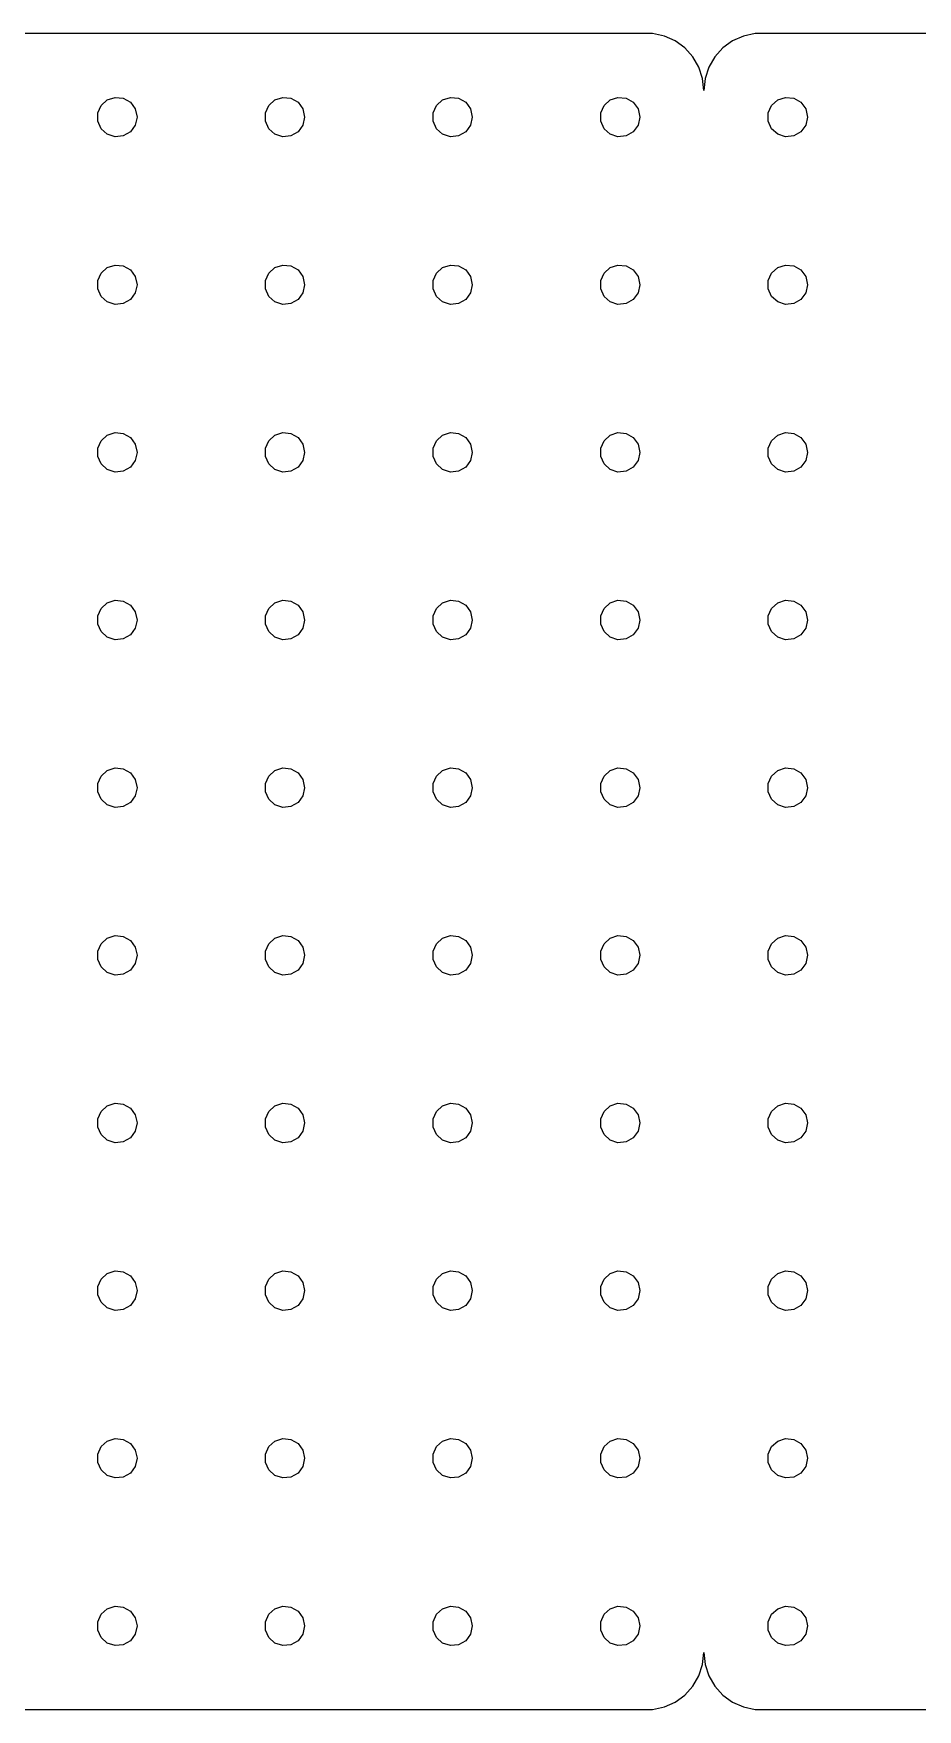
# Model space of a CAD drawing. Header units: metres. Extents: x 0 to 1714, y 0 to 1143.
# Drawn here: x 419.1 to 620.1, y 381.1 to 761.9 of the extents above; entities that cross this region are included whole.
import ezdxf

# ---------------------------------------------------------------- set-up
doc = ezdxf.new("R2010")
doc.units = ezdxf.units.M

msp = doc.modelspace()

# ---------------------------------------------------------------- linework, layer by layer
for p, q in [((559.859, 761.929), (11.6411, 761.929)), ((562.517, 761.364), (559.859, 761.929)), ((583.141, 761.929), (580.483, 761.364)), ((1131.36, 761.929), (583.141, 761.929)), ((565, 760.258), (562.517, 761.364)), ((567.199, 758.661), (565, 760.258)), ((569.017, 756.641), (567.199, 758.661)), ((575.801, 758.661), (573.983, 756.641)), ((578, 760.258), (575.801, 758.661)), ((580.483, 761.364), (578, 760.258)), ((570.376, 754.288), (569.017, 756.641)), ((571.216, 751.703), (570.376, 754.288)), ((572.624, 754.288), (571.784, 751.703)), ((573.983, 756.641), (572.624, 754.288)), ((571.5, 749), (571.216, 751.703)), ((571.784, 751.703), (571.5, 749)), ((434.509, 745.595), (435.9, 746.847)), ((435.9, 746.847), (437.68, 747.425)), ((437.68, 747.425), (439.541, 747.23)), ((439.541, 747.23), (441.161, 746.294)), ((472.609, 745.595), (474, 746.847)), ((474, 746.847), (475.78, 747.425)), ((475.78, 747.425), (477.641, 747.23)), ((477.641, 747.23), (479.261, 746.294)), ((510.709, 745.595), (512.1, 746.847)), ((512.1, 746.847), (513.88, 747.425)), ((513.88, 747.425), (515.741, 747.23)), ((515.741, 747.23), (517.361, 746.294)), ((548.809, 745.595), (550.2, 746.847)), ((550.2, 746.847), (551.98, 747.425)), ((551.98, 747.425), (553.841, 747.23)), ((553.841, 747.23), (555.461, 746.294)), ((586.909, 745.595), (588.3, 746.847)), ((588.3, 746.847), (590.08, 747.425)), ((590.08, 747.425), (591.941, 747.23)), ((591.941, 747.23), (593.561, 746.294)), ((433.748, 743.886), (434.509, 745.595)), ((433.748, 742.014), (433.748, 743.886)), ((441.161, 746.294), (442.261, 744.78)), ((442.261, 744.78), (442.65, 742.95)), ((442.65, 742.95), (442.261, 741.12)), ((471.848, 743.886), (472.609, 745.595)), ((471.848, 742.014), (471.848, 743.886)), ((479.261, 746.294), (480.361, 744.78)), ((480.361, 744.78), (480.75, 742.95)), ((480.75, 742.95), (480.361, 741.12)), ((509.948, 743.886), (510.709, 745.595)), ((509.948, 742.014), (509.948, 743.886)), ((517.361, 746.294), (518.461, 744.78)), ((518.461, 744.78), (518.85, 742.95)), ((518.85, 742.95), (518.461, 741.12)), ((548.048, 743.886), (548.809, 745.595)), ((548.048, 742.014), (548.048, 743.886)), ((555.461, 746.294), (556.561, 744.78)), ((556.561, 744.78), (556.95, 742.95)), ((556.95, 742.95), (556.561, 741.12)), ((586.148, 743.886), (586.909, 745.595)), ((586.148, 742.014), (586.148, 743.886)), ((593.561, 746.294), (594.661, 744.78)), ((594.661, 744.78), (595.05, 742.95)), ((595.05, 742.95), (594.661, 741.12)), ((434.509, 740.305), (433.748, 742.014)), ((435.9, 739.053), (434.509, 740.305)), ((437.68, 738.475), (435.9, 739.053)), ((441.161, 739.606), (439.541, 738.67)), ((442.261, 741.12), (441.161, 739.606)), ((472.609, 740.305), (471.848, 742.014)), ((474, 739.053), (472.609, 740.305)), ((475.78, 738.475), (474, 739.053)), ((479.261, 739.606), (477.641, 738.67)), ((480.361, 741.12), (479.261, 739.606)), ((510.709, 740.305), (509.948, 742.014)), ((512.1, 739.053), (510.709, 740.305)), ((513.88, 738.475), (512.1, 739.053)), ((517.361, 739.606), (515.741, 738.67)), ((518.461, 741.12), (517.361, 739.606)), ((548.809, 740.305), (548.048, 742.014)), ((550.2, 739.053), (548.809, 740.305)), ((551.98, 738.475), (550.2, 739.053)), ((555.461, 739.606), (553.841, 738.67)), ((556.561, 741.12), (555.461, 739.606)), ((586.909, 740.305), (586.148, 742.014)), ((588.3, 739.053), (586.909, 740.305)), ((590.08, 738.475), (588.3, 739.053)), ((593.561, 739.606), (591.941, 738.67)), ((594.661, 741.12), (593.561, 739.606)), ((439.541, 738.67), (437.68, 738.475)), ((477.641, 738.67), (475.78, 738.475)), ((515.741, 738.67), (513.88, 738.475)), ((553.841, 738.67), (551.98, 738.475)), ((591.941, 738.67), (590.08, 738.475)), ((434.509, 707.495), (435.9, 708.747)), ((435.9, 708.747), (437.68, 709.325)), ((437.68, 709.325), (439.541, 709.13)), ((439.541, 709.13), (441.161, 708.194)), ((472.609, 707.495), (474, 708.747)), ((474, 708.747), (475.78, 709.325)), ((475.78, 709.325), (477.641, 709.13)), ((477.641, 709.13), (479.261, 708.194)), ((510.709, 707.495), (512.1, 708.747)), ((512.1, 708.747), (513.88, 709.325)), ((513.88, 709.325), (515.741, 709.13)), ((515.741, 709.13), (517.361, 708.194)), ((548.809, 707.495), (550.2, 708.747)), ((550.2, 708.747), (551.98, 709.325)), ((551.98, 709.325), (553.841, 709.13)), ((553.841, 709.13), (555.461, 708.194)), ((586.909, 707.495), (588.3, 708.747)), ((588.3, 708.747), (590.08, 709.325)), ((590.08, 709.325), (591.941, 709.13)), ((591.941, 709.13), (593.561, 708.194)), ((433.748, 705.786), (434.509, 707.495)), ((433.748, 703.914), (433.748, 705.786)), ((441.161, 708.194), (442.261, 706.68)), ((442.261, 706.68), (442.65, 704.85)), ((442.65, 704.85), (442.261, 703.02)), ((471.848, 705.786), (472.609, 707.495)), ((471.848, 703.914), (471.848, 705.786)), ((479.261, 708.194), (480.361, 706.68)), ((480.361, 706.68), (480.75, 704.85)), ((480.75, 704.85), (480.361, 703.02)), ((509.948, 705.786), (510.709, 707.495)), ((509.948, 703.914), (509.948, 705.786)), ((517.361, 708.194), (518.461, 706.68)), ((518.461, 706.68), (518.85, 704.85)), ((518.85, 704.85), (518.461, 703.02)), ((548.048, 705.786), (548.809, 707.495)), ((548.048, 703.914), (548.048, 705.786)), ((555.461, 708.194), (556.561, 706.68)), ((556.561, 706.68), (556.95, 704.85)), ((556.95, 704.85), (556.561, 703.02)), ((586.148, 705.786), (586.909, 707.495)), ((586.148, 703.914), (586.148, 705.786)), ((593.561, 708.194), (594.661, 706.68)), ((594.661, 706.68), (595.05, 704.85)), ((595.05, 704.85), (594.661, 703.02)), ((434.509, 702.205), (433.748, 703.914)), ((435.9, 700.953), (434.509, 702.205)), ((437.68, 700.375), (435.9, 700.953)), ((441.161, 701.506), (439.541, 700.57)), ((442.261, 703.02), (441.161, 701.506)), ((472.609, 702.205), (471.848, 703.914)), ((474, 700.953), (472.609, 702.205)), ((475.78, 700.375), (474, 700.953)), ((479.261, 701.506), (477.641, 700.57)), ((480.361, 703.02), (479.261, 701.506)), ((510.709, 702.205), (509.948, 703.914)), ((512.1, 700.953), (510.709, 702.205)), ((513.88, 700.375), (512.1, 700.953)), ((517.361, 701.506), (515.741, 700.57)), ((518.461, 703.02), (517.361, 701.506)), ((548.809, 702.205), (548.048, 703.914)), ((550.2, 700.953), (548.809, 702.205)), ((551.98, 700.375), (550.2, 700.953)), ((555.461, 701.506), (553.841, 700.57)), ((556.561, 703.02), (555.461, 701.506)), ((586.909, 702.205), (586.148, 703.914)), ((588.3, 700.953), (586.909, 702.205)), ((590.08, 700.375), (588.3, 700.953)), ((593.561, 701.506), (591.941, 700.57)), ((594.661, 703.02), (593.561, 701.506)), ((439.541, 700.57), (437.68, 700.375)), ((477.641, 700.57), (475.78, 700.375)), ((515.741, 700.57), (513.88, 700.375)), ((553.841, 700.57), (551.98, 700.375)), ((591.941, 700.57), (590.08, 700.375)), ((434.509, 669.395), (435.9, 670.647)), ((435.9, 670.647), (437.68, 671.225)), ((437.68, 671.225), (439.541, 671.03)), ((439.541, 671.03), (441.161, 670.094)), ((472.609, 669.395), (474, 670.647)), ((474, 670.647), (475.78, 671.225)), ((475.78, 671.225), (477.641, 671.03)), ((477.641, 671.03), (479.261, 670.094)), ((510.709, 669.395), (512.1, 670.647)), ((512.1, 670.647), (513.88, 671.225)), ((513.88, 671.225), (515.741, 671.03)), ((515.741, 671.03), (517.361, 670.094)), ((548.809, 669.395), (550.2, 670.647)), ((550.2, 670.647), (551.98, 671.225)), ((551.98, 671.225), (553.841, 671.03)), ((553.841, 671.03), (555.461, 670.094)), ((586.909, 669.395), (588.3, 670.647)), ((588.3, 670.647), (590.08, 671.225)), ((590.08, 671.225), (591.941, 671.03)), ((591.941, 671.03), (593.561, 670.094)), ((433.748, 667.686), (434.509, 669.395)), ((433.748, 665.814), (433.748, 667.686)), ((441.161, 670.094), (442.261, 668.58)), ((442.261, 668.58), (442.65, 666.75)), ((442.65, 666.75), (442.261, 664.92)), ((471.848, 667.686), (472.609, 669.395)), ((471.848, 665.814), (471.848, 667.686)), ((479.261, 670.094), (480.361, 668.58)), ((480.361, 668.58), (480.75, 666.75)), ((480.75, 666.75), (480.361, 664.92)), ((509.948, 667.686), (510.709, 669.395)), ((509.948, 665.814), (509.948, 667.686)), ((517.361, 670.094), (518.461, 668.58)), ((518.461, 668.58), (518.85, 666.75)), ((518.85, 666.75), (518.461, 664.92)), ((548.048, 667.686), (548.809, 669.395)), ((548.048, 665.814), (548.048, 667.686)), ((555.461, 670.094), (556.561, 668.58)), ((556.561, 668.58), (556.95, 666.75)), ((556.95, 666.75), (556.561, 664.92)), ((586.148, 667.686), (586.909, 669.395)), ((586.148, 665.814), (586.148, 667.686)), ((593.561, 670.094), (594.661, 668.58)), ((594.661, 668.58), (595.05, 666.75)), ((595.05, 666.75), (594.661, 664.92)), ((434.509, 664.105), (433.748, 665.814)), ((435.9, 662.853), (434.509, 664.105)), ((437.68, 662.275), (435.9, 662.853)), ((441.161, 663.406), (439.541, 662.47)), ((442.261, 664.92), (441.161, 663.406)), ((472.609, 664.105), (471.848, 665.814)), ((474, 662.853), (472.609, 664.105)), ((475.78, 662.275), (474, 662.853)), ((479.261, 663.406), (477.641, 662.47)), ((480.361, 664.92), (479.261, 663.406)), ((510.709, 664.105), (509.948, 665.814)), ((512.1, 662.853), (510.709, 664.105)), ((513.88, 662.275), (512.1, 662.853)), ((517.361, 663.406), (515.741, 662.47)), ((518.461, 664.92), (517.361, 663.406)), ((548.809, 664.105), (548.048, 665.814)), ((550.2, 662.853), (548.809, 664.105)), ((551.98, 662.275), (550.2, 662.853)), ((555.461, 663.406), (553.841, 662.47)), ((556.561, 664.92), (555.461, 663.406)), ((586.909, 664.105), (586.148, 665.814)), ((588.3, 662.853), (586.909, 664.105)), ((590.08, 662.275), (588.3, 662.853)), ((593.561, 663.406), (591.941, 662.47)), ((594.661, 664.92), (593.561, 663.406)), ((439.541, 662.47), (437.68, 662.275)), ((477.641, 662.47), (475.78, 662.275)), ((515.741, 662.47), (513.88, 662.275)), ((553.841, 662.47), (551.98, 662.275)), ((591.941, 662.47), (590.08, 662.275)), ((434.509, 631.295), (435.9, 632.547)), ((435.9, 632.547), (437.68, 633.125)), ((437.68, 633.125), (439.541, 632.93)), ((439.541, 632.93), (441.161, 631.994)), ((472.609, 631.295), (474, 632.547)), ((474, 632.547), (475.78, 633.125)), ((475.78, 633.125), (477.641, 632.93)), ((477.641, 632.93), (479.261, 631.994)), ((510.709, 631.295), (512.1, 632.547)), ((512.1, 632.547), (513.88, 633.125)), ((513.88, 633.125), (515.741, 632.93)), ((515.741, 632.93), (517.361, 631.994)), ((548.809, 631.295), (550.2, 632.547)), ((550.2, 632.547), (551.98, 633.125)), ((551.98, 633.125), (553.841, 632.93)), ((553.841, 632.93), (555.461, 631.994)), ((586.909, 631.295), (588.3, 632.547)), ((588.3, 632.547), (590.08, 633.125)), ((590.08, 633.125), (591.941, 632.93)), ((591.941, 632.93), (593.561, 631.994)), ((433.748, 629.586), (434.509, 631.295)), ((433.748, 627.714), (433.748, 629.586)), ((441.161, 631.994), (442.261, 630.48)), ((442.261, 630.48), (442.65, 628.65)), ((442.65, 628.65), (442.261, 626.82)), ((471.848, 629.586), (472.609, 631.295)), ((471.848, 627.714), (471.848, 629.586)), ((479.261, 631.994), (480.361, 630.48)), ((480.361, 630.48), (480.75, 628.65)), ((480.75, 628.65), (480.361, 626.82)), ((509.948, 629.586), (510.709, 631.295)), ((509.948, 627.714), (509.948, 629.586)), ((517.361, 631.994), (518.461, 630.48)), ((518.461, 630.48), (518.85, 628.65)), ((518.85, 628.65), (518.461, 626.82)), ((548.048, 629.586), (548.809, 631.295)), ((548.048, 627.714), (548.048, 629.586)), ((555.461, 631.994), (556.561, 630.48)), ((556.561, 630.48), (556.95, 628.65)), ((556.95, 628.65), (556.561, 626.82)), ((586.148, 629.586), (586.909, 631.295)), ((586.148, 627.714), (586.148, 629.586)), ((593.561, 631.994), (594.661, 630.48)), ((594.661, 630.48), (595.05, 628.65)), ((595.05, 628.65), (594.661, 626.82)), ((434.509, 626.005), (433.748, 627.714)), ((435.9, 624.753), (434.509, 626.005)), ((437.68, 624.175), (435.9, 624.753)), ((441.161, 625.306), (439.541, 624.37)), ((442.261, 626.82), (441.161, 625.306)), ((472.609, 626.005), (471.848, 627.714)), ((474, 624.753), (472.609, 626.005)), ((475.78, 624.175), (474, 624.753)), ((479.261, 625.306), (477.641, 624.37)), ((480.361, 626.82), (479.261, 625.306)), ((510.709, 626.005), (509.948, 627.714)), ((512.1, 624.753), (510.709, 626.005)), ((513.88, 624.175), (512.1, 624.753)), ((517.361, 625.306), (515.741, 624.37)), ((518.461, 626.82), (517.361, 625.306)), ((548.809, 626.005), (548.048, 627.714)), ((550.2, 624.753), (548.809, 626.005)), ((551.98, 624.175), (550.2, 624.753)), ((555.461, 625.306), (553.841, 624.37)), ((556.561, 626.82), (555.461, 625.306)), ((586.909, 626.005), (586.148, 627.714)), ((588.3, 624.753), (586.909, 626.005)), ((590.08, 624.175), (588.3, 624.753)), ((593.561, 625.306), (591.941, 624.37)), ((594.661, 626.82), (593.561, 625.306)), ((439.541, 624.37), (437.68, 624.175)), ((477.641, 624.37), (475.78, 624.175)), ((515.741, 624.37), (513.88, 624.175)), ((553.841, 624.37), (551.98, 624.175)), ((591.941, 624.37), (590.08, 624.175)), ((434.509, 593.195), (435.9, 594.447)), ((435.9, 594.447), (437.68, 595.025)), ((437.68, 595.025), (439.541, 594.83)), ((439.541, 594.83), (441.161, 593.894)), ((472.609, 593.195), (474, 594.447)), ((474, 594.447), (475.78, 595.025)), ((475.78, 595.025), (477.641, 594.83)), ((477.641, 594.83), (479.261, 593.894)), ((510.709, 593.195), (512.1, 594.447)), ((512.1, 594.447), (513.88, 595.025)), ((513.88, 595.025), (515.741, 594.83)), ((515.741, 594.83), (517.361, 593.894)), ((548.809, 593.195), (550.2, 594.447)), ((550.2, 594.447), (551.98, 595.025)), ((551.98, 595.025), (553.841, 594.83)), ((553.841, 594.83), (555.461, 593.894)), ((586.909, 593.195), (588.3, 594.447)), ((588.3, 594.447), (590.08, 595.025)), ((590.08, 595.025), (591.941, 594.83)), ((591.941, 594.83), (593.561, 593.894)), ((433.748, 591.486), (434.509, 593.195)), ((433.748, 589.614), (433.748, 591.486)), ((441.161, 593.894), (442.261, 592.38)), ((442.261, 592.38), (442.65, 590.55)), ((442.65, 590.55), (442.261, 588.72)), ((471.848, 591.486), (472.609, 593.195)), ((471.848, 589.614), (471.848, 591.486)), ((479.261, 593.894), (480.361, 592.38)), ((480.361, 592.38), (480.75, 590.55)), ((480.75, 590.55), (480.361, 588.72)), ((509.948, 591.486), (510.709, 593.195)), ((509.948, 589.614), (509.948, 591.486)), ((517.361, 593.894), (518.461, 592.38)), ((518.461, 592.38), (518.85, 590.55)), ((518.85, 590.55), (518.461, 588.72)), ((548.048, 591.486), (548.809, 593.195)), ((548.048, 589.614), (548.048, 591.486)), ((555.461, 593.894), (556.561, 592.38)), ((556.561, 592.38), (556.95, 590.55)), ((556.95, 590.55), (556.561, 588.72)), ((586.148, 591.486), (586.909, 593.195)), ((586.148, 589.614), (586.148, 591.486)), ((593.561, 593.894), (594.661, 592.38)), ((594.661, 592.38), (595.05, 590.55)), ((595.05, 590.55), (594.661, 588.72)), ((434.509, 587.905), (433.748, 589.614)), ((435.9, 586.653), (434.509, 587.905)), ((437.68, 586.075), (435.9, 586.653)), ((441.161, 587.206), (439.541, 586.27)), ((442.261, 588.72), (441.161, 587.206)), ((472.609, 587.905), (471.848, 589.614)), ((474, 586.653), (472.609, 587.905)), ((475.78, 586.075), (474, 586.653)), ((479.261, 587.206), (477.641, 586.27)), ((480.361, 588.72), (479.261, 587.206)), ((510.709, 587.905), (509.948, 589.614)), ((512.1, 586.653), (510.709, 587.905)), ((513.88, 586.075), (512.1, 586.653)), ((517.361, 587.206), (515.741, 586.27)), ((518.461, 588.72), (517.361, 587.206)), ((548.809, 587.905), (548.048, 589.614)), ((550.2, 586.653), (548.809, 587.905)), ((551.98, 586.075), (550.2, 586.653)), ((555.461, 587.206), (553.841, 586.27)), ((556.561, 588.72), (555.461, 587.206)), ((586.909, 587.905), (586.148, 589.614)), ((588.3, 586.653), (586.909, 587.905)), ((590.08, 586.075), (588.3, 586.653)), ((593.561, 587.206), (591.941, 586.27)), ((594.661, 588.72), (593.561, 587.206)), ((439.541, 586.27), (437.68, 586.075)), ((477.641, 586.27), (475.78, 586.075)), ((515.741, 586.27), (513.88, 586.075)), ((553.841, 586.27), (551.98, 586.075)), ((591.941, 586.27), (590.08, 586.075)), ((434.509, 555.095), (435.9, 556.347)), ((435.9, 556.347), (437.68, 556.925)), ((437.68, 556.925), (439.541, 556.73)), ((439.541, 556.73), (441.161, 555.794)), ((472.609, 555.095), (474, 556.347)), ((474, 556.347), (475.78, 556.925)), ((475.78, 556.925), (477.641, 556.73)), ((477.641, 556.73), (479.261, 555.794)), ((510.709, 555.095), (512.1, 556.347)), ((512.1, 556.347), (513.88, 556.925)), ((513.88, 556.925), (515.741, 556.73)), ((515.741, 556.73), (517.361, 555.794)), ((548.809, 555.095), (550.2, 556.347)), ((550.2, 556.347), (551.98, 556.925)), ((551.98, 556.925), (553.841, 556.73)), ((553.841, 556.73), (555.461, 555.794)), ((586.909, 555.095), (588.3, 556.347)), ((588.3, 556.347), (590.08, 556.925)), ((590.08, 556.925), (591.941, 556.73)), ((591.941, 556.73), (593.561, 555.794)), ((433.748, 553.386), (434.509, 555.095)), ((433.748, 551.514), (433.748, 553.386)), ((441.161, 555.794), (442.261, 554.28)), ((442.261, 554.28), (442.65, 552.45)), ((442.65, 552.45), (442.261, 550.62)), ((471.848, 553.386), (472.609, 555.095)), ((471.848, 551.514), (471.848, 553.386)), ((479.261, 555.794), (480.361, 554.28)), ((480.361, 554.28), (480.75, 552.45)), ((480.75, 552.45), (480.361, 550.62)), ((509.948, 553.386), (510.709, 555.095)), ((509.948, 551.514), (509.948, 553.386)), ((517.361, 555.794), (518.461, 554.28)), ((518.461, 554.28), (518.85, 552.45)), ((518.85, 552.45), (518.461, 550.62)), ((548.048, 553.386), (548.809, 555.095)), ((548.048, 551.514), (548.048, 553.386)), ((555.461, 555.794), (556.561, 554.28)), ((556.561, 554.28), (556.95, 552.45)), ((556.95, 552.45), (556.561, 550.62)), ((586.148, 553.386), (586.909, 555.095)), ((586.148, 551.514), (586.148, 553.386)), ((593.561, 555.794), (594.661, 554.28)), ((594.661, 554.28), (595.05, 552.45)), ((595.05, 552.45), (594.661, 550.62)), ((434.509, 549.805), (433.748, 551.514)), ((435.9, 548.553), (434.509, 549.805)), ((437.68, 547.975), (435.9, 548.553)), ((441.161, 549.106), (439.541, 548.17)), ((442.261, 550.62), (441.161, 549.106)), ((472.609, 549.805), (471.848, 551.514)), ((474, 548.553), (472.609, 549.805)), ((475.78, 547.975), (474, 548.553)), ((479.261, 549.106), (477.641, 548.17)), ((480.361, 550.62), (479.261, 549.106)), ((510.709, 549.805), (509.948, 551.514)), ((512.1, 548.553), (510.709, 549.805)), ((513.88, 547.975), (512.1, 548.553)), ((517.361, 549.106), (515.741, 548.17)), ((518.461, 550.62), (517.361, 549.106)), ((548.809, 549.805), (548.048, 551.514)), ((550.2, 548.553), (548.809, 549.805)), ((551.98, 547.975), (550.2, 548.553)), ((555.461, 549.106), (553.841, 548.17)), ((556.561, 550.62), (555.461, 549.106)), ((586.909, 549.805), (586.148, 551.514)), ((588.3, 548.553), (586.909, 549.805)), ((590.08, 547.975), (588.3, 548.553)), ((593.561, 549.106), (591.941, 548.17)), ((594.661, 550.62), (593.561, 549.106)), ((439.541, 548.17), (437.68, 547.975)), ((477.641, 548.17), (475.78, 547.975)), ((515.741, 548.17), (513.88, 547.975)), ((553.841, 548.17), (551.98, 547.975)), ((591.941, 548.17), (590.08, 547.975)), ((434.509, 516.995), (435.9, 518.247)), ((435.9, 518.247), (437.68, 518.825)), ((437.68, 518.825), (439.541, 518.63)), ((439.541, 518.63), (441.161, 517.694)), ((472.609, 516.995), (474, 518.247)), ((474, 518.247), (475.78, 518.825)), ((475.78, 518.825), (477.641, 518.63)), ((477.641, 518.63), (479.261, 517.694)), ((510.709, 516.995), (512.1, 518.247)), ((512.1, 518.247), (513.88, 518.825)), ((513.88, 518.825), (515.741, 518.63)), ((515.741, 518.63), (517.361, 517.694)), ((548.809, 516.995), (550.2, 518.247)), ((550.2, 518.247), (551.98, 518.825)), ((551.98, 518.825), (553.841, 518.63)), ((553.841, 518.63), (555.461, 517.694)), ((586.909, 516.995), (588.3, 518.247)), ((588.3, 518.247), (590.08, 518.825)), ((590.08, 518.825), (591.941, 518.63)), ((591.941, 518.63), (593.561, 517.694)), ((433.748, 515.286), (434.509, 516.995)), ((433.748, 513.414), (433.748, 515.286)), ((441.161, 517.694), (442.261, 516.18)), ((442.261, 516.18), (442.65, 514.35)), ((442.65, 514.35), (442.261, 512.52)), ((471.848, 515.286), (472.609, 516.995)), ((471.848, 513.414), (471.848, 515.286)), ((479.261, 517.694), (480.361, 516.18)), ((480.361, 516.18), (480.75, 514.35)), ((480.75, 514.35), (480.361, 512.52)), ((509.948, 515.286), (510.709, 516.995)), ((509.948, 513.414), (509.948, 515.286)), ((517.361, 517.694), (518.461, 516.18)), ((518.461, 516.18), (518.85, 514.35)), ((518.85, 514.35), (518.461, 512.52)), ((548.048, 515.286), (548.809, 516.995)), ((548.048, 513.414), (548.048, 515.286)), ((555.461, 517.694), (556.561, 516.18)), ((556.561, 516.18), (556.95, 514.35)), ((556.95, 514.35), (556.561, 512.52)), ((586.148, 515.286), (586.909, 516.995)), ((586.148, 513.414), (586.148, 515.286)), ((593.561, 517.694), (594.661, 516.18)), ((594.661, 516.18), (595.05, 514.35)), ((595.05, 514.35), (594.661, 512.52)), ((434.509, 511.705), (433.748, 513.414)), ((435.9, 510.453), (434.509, 511.705)), ((437.68, 509.875), (435.9, 510.453)), ((441.161, 511.006), (439.541, 510.07)), ((442.261, 512.52), (441.161, 511.006)), ((472.609, 511.705), (471.848, 513.414)), ((474, 510.453), (472.609, 511.705)), ((475.78, 509.875), (474, 510.453)), ((479.261, 511.006), (477.641, 510.07)), ((480.361, 512.52), (479.261, 511.006)), ((510.709, 511.705), (509.948, 513.414)), ((512.1, 510.453), (510.709, 511.705)), ((513.88, 509.875), (512.1, 510.453)), ((517.361, 511.006), (515.741, 510.07)), ((518.461, 512.52), (517.361, 511.006)), ((548.809, 511.705), (548.048, 513.414)), ((550.2, 510.453), (548.809, 511.705)), ((551.98, 509.875), (550.2, 510.453)), ((555.461, 511.006), (553.841, 510.07)), ((556.561, 512.52), (555.461, 511.006)), ((586.909, 511.705), (586.148, 513.414)), ((588.3, 510.453), (586.909, 511.705)), ((590.08, 509.875), (588.3, 510.453)), ((593.561, 511.006), (591.941, 510.07)), ((594.661, 512.52), (593.561, 511.006)), ((439.541, 510.07), (437.68, 509.875)), ((477.641, 510.07), (475.78, 509.875)), ((515.741, 510.07), (513.88, 509.875)), ((553.841, 510.07), (551.98, 509.875)), ((591.941, 510.07), (590.08, 509.875)), ((434.509, 478.895), (435.9, 480.147)), ((435.9, 480.147), (437.68, 480.725)), ((437.68, 480.725), (439.541, 480.53)), ((439.541, 480.53), (441.161, 479.594)), ((472.609, 478.895), (474, 480.147)), ((474, 480.147), (475.78, 480.725)), ((475.78, 480.725), (477.641, 480.53)), ((477.641, 480.53), (479.261, 479.594)), ((510.709, 478.895), (512.1, 480.147)), ((512.1, 480.147), (513.88, 480.725)), ((513.88, 480.725), (515.741, 480.53)), ((515.741, 480.53), (517.361, 479.594)), ((548.809, 478.895), (550.2, 480.147)), ((550.2, 480.147), (551.98, 480.725)), ((551.98, 480.725), (553.841, 480.53)), ((553.841, 480.53), (555.461, 479.594)), ((586.909, 478.895), (588.3, 480.147)), ((588.3, 480.147), (590.08, 480.725)), ((590.08, 480.725), (591.941, 480.53)), ((591.941, 480.53), (593.561, 479.594)), ((433.748, 477.186), (434.509, 478.895)), ((433.748, 475.314), (433.748, 477.186)), ((441.161, 479.594), (442.261, 478.08)), ((442.261, 478.08), (442.65, 476.25)), ((442.65, 476.25), (442.261, 474.42)), ((471.848, 477.186), (472.609, 478.895)), ((471.848, 475.314), (471.848, 477.186)), ((479.261, 479.594), (480.361, 478.08)), ((480.361, 478.08), (480.75, 476.25)), ((480.75, 476.25), (480.361, 474.42)), ((509.948, 477.186), (510.709, 478.895)), ((509.948, 475.314), (509.948, 477.186)), ((517.361, 479.594), (518.461, 478.08)), ((518.461, 478.08), (518.85, 476.25)), ((518.85, 476.25), (518.461, 474.42)), ((548.048, 477.186), (548.809, 478.895)), ((548.048, 475.314), (548.048, 477.186)), ((555.461, 479.594), (556.561, 478.08)), ((556.561, 478.08), (556.95, 476.25)), ((556.95, 476.25), (556.561, 474.42)), ((586.148, 477.186), (586.909, 478.895)), ((586.148, 475.314), (586.148, 477.186)), ((593.561, 479.594), (594.661, 478.08)), ((594.661, 478.08), (595.05, 476.25)), ((595.05, 476.25), (594.661, 474.42)), ((434.509, 473.605), (433.748, 475.314)), ((435.9, 472.353), (434.509, 473.605)), ((437.68, 471.775), (435.9, 472.353)), ((441.161, 472.906), (439.541, 471.97)), ((442.261, 474.42), (441.161, 472.906)), ((472.609, 473.605), (471.848, 475.314)), ((474, 472.353), (472.609, 473.605)), ((475.78, 471.775), (474, 472.353)), ((479.261, 472.906), (477.641, 471.97)), ((480.361, 474.42), (479.261, 472.906)), ((510.709, 473.605), (509.948, 475.314)), ((512.1, 472.353), (510.709, 473.605)), ((513.88, 471.775), (512.1, 472.353)), ((517.361, 472.906), (515.741, 471.97)), ((518.461, 474.42), (517.361, 472.906)), ((548.809, 473.605), (548.048, 475.314)), ((550.2, 472.353), (548.809, 473.605)), ((551.98, 471.775), (550.2, 472.353)), ((555.461, 472.906), (553.841, 471.97)), ((556.561, 474.42), (555.461, 472.906)), ((586.909, 473.605), (586.148, 475.314)), ((588.3, 472.353), (586.909, 473.605)), ((590.08, 471.775), (588.3, 472.353)), ((593.561, 472.906), (591.941, 471.97)), ((594.661, 474.42), (593.561, 472.906)), ((439.541, 471.97), (437.68, 471.775)), ((477.641, 471.97), (475.78, 471.775)), ((515.741, 471.97), (513.88, 471.775)), ((553.841, 471.97), (551.98, 471.775)), ((591.941, 471.97), (590.08, 471.775)), ((434.509, 440.795), (435.9, 442.047)), ((435.9, 442.047), (437.68, 442.625)), ((437.68, 442.625), (439.541, 442.43)), ((439.541, 442.43), (441.161, 441.494)), ((472.609, 440.795), (474, 442.047)), ((474, 442.047), (475.78, 442.625)), ((475.78, 442.625), (477.641, 442.43)), ((477.641, 442.43), (479.261, 441.494)), ((510.709, 440.795), (512.1, 442.047)), ((512.1, 442.047), (513.88, 442.625)), ((513.88, 442.625), (515.741, 442.43)), ((515.741, 442.43), (517.361, 441.494)), ((548.809, 440.795), (550.2, 442.047)), ((550.2, 442.047), (551.98, 442.625)), ((551.98, 442.625), (553.841, 442.43)), ((553.841, 442.43), (555.461, 441.494)), ((586.909, 440.795), (588.3, 442.047)), ((588.3, 442.047), (590.08, 442.625)), ((590.08, 442.625), (591.941, 442.43)), ((591.941, 442.43), (593.561, 441.494)), ((433.748, 439.086), (434.509, 440.795)), ((433.748, 437.214), (433.748, 439.086)), ((441.161, 441.494), (442.261, 439.98)), ((442.261, 439.98), (442.65, 438.15)), ((442.65, 438.15), (442.261, 436.32)), ((471.848, 439.086), (472.609, 440.795)), ((471.848, 437.214), (471.848, 439.086)), ((479.261, 441.494), (480.361, 439.98)), ((480.361, 439.98), (480.75, 438.15)), ((480.75, 438.15), (480.361, 436.32)), ((509.948, 439.086), (510.709, 440.795)), ((509.948, 437.214), (509.948, 439.086)), ((517.361, 441.494), (518.461, 439.98)), ((518.461, 439.98), (518.85, 438.15)), ((518.85, 438.15), (518.461, 436.32)), ((548.048, 439.086), (548.809, 440.795)), ((548.048, 437.214), (548.048, 439.086)), ((555.461, 441.494), (556.561, 439.98)), ((556.561, 439.98), (556.95, 438.15)), ((556.95, 438.15), (556.561, 436.32)), ((586.148, 439.086), (586.909, 440.795)), ((586.148, 437.214), (586.148, 439.086)), ((593.561, 441.494), (594.661, 439.98)), ((594.661, 439.98), (595.05, 438.15)), ((595.05, 438.15), (594.661, 436.32)), ((434.509, 435.505), (433.748, 437.214)), ((435.9, 434.253), (434.509, 435.505)), ((437.68, 433.675), (435.9, 434.253)), ((441.161, 434.806), (439.541, 433.87)), ((442.261, 436.32), (441.161, 434.806)), ((472.609, 435.505), (471.848, 437.214)), ((474, 434.253), (472.609, 435.505)), ((475.78, 433.675), (474, 434.253)), ((479.261, 434.806), (477.641, 433.87)), ((480.361, 436.32), (479.261, 434.806)), ((510.709, 435.505), (509.948, 437.214)), ((512.1, 434.253), (510.709, 435.505)), ((513.88, 433.675), (512.1, 434.253)), ((517.361, 434.806), (515.741, 433.87)), ((518.461, 436.32), (517.361, 434.806)), ((548.809, 435.505), (548.048, 437.214)), ((550.2, 434.253), (548.809, 435.505)), ((551.98, 433.675), (550.2, 434.253)), ((555.461, 434.806), (553.841, 433.87)), ((556.561, 436.32), (555.461, 434.806)), ((586.909, 435.505), (586.148, 437.214)), ((588.3, 434.253), (586.909, 435.505)), ((590.08, 433.675), (588.3, 434.253)), ((593.561, 434.806), (591.941, 433.87)), ((594.661, 436.32), (593.561, 434.806)), ((439.541, 433.87), (437.68, 433.675)), ((477.641, 433.87), (475.78, 433.675)), ((515.741, 433.87), (513.88, 433.675)), ((553.841, 433.87), (551.98, 433.675)), ((591.941, 433.87), (590.08, 433.675)), ((434.509, 402.695), (435.9, 403.947)), ((435.9, 403.947), (437.68, 404.525)), ((437.68, 404.525), (439.541, 404.33)), ((439.541, 404.33), (441.161, 403.394)), ((472.609, 402.695), (474, 403.947)), ((474, 403.947), (475.78, 404.525)), ((475.78, 404.525), (477.641, 404.33)), ((477.641, 404.33), (479.261, 403.394)), ((510.709, 402.695), (512.1, 403.947)), ((512.1, 403.947), (513.88, 404.525)), ((513.88, 404.525), (515.741, 404.33)), ((515.741, 404.33), (517.361, 403.394)), ((548.809, 402.695), (550.2, 403.947)), ((550.2, 403.947), (551.98, 404.525)), ((551.98, 404.525), (553.841, 404.33)), ((553.841, 404.33), (555.461, 403.394)), ((586.909, 402.695), (588.3, 403.947)), ((588.3, 403.947), (590.08, 404.525)), ((590.08, 404.525), (591.941, 404.33)), ((591.941, 404.33), (593.561, 403.394)), ((433.748, 400.986), (434.509, 402.695)), ((433.748, 399.114), (433.748, 400.986)), ((441.161, 403.394), (442.261, 401.88)), ((442.261, 401.88), (442.65, 400.05)), ((442.65, 400.05), (442.261, 398.22)), ((471.848, 400.986), (472.609, 402.695)), ((471.848, 399.114), (471.848, 400.986)), ((479.261, 403.394), (480.361, 401.88)), ((480.361, 401.88), (480.75, 400.05)), ((480.75, 400.05), (480.361, 398.22)), ((509.948, 400.986), (510.709, 402.695)), ((509.948, 399.114), (509.948, 400.986)), ((517.361, 403.394), (518.461, 401.88)), ((518.461, 401.88), (518.85, 400.05)), ((518.85, 400.05), (518.461, 398.22)), ((548.048, 400.986), (548.809, 402.695)), ((548.048, 399.114), (548.048, 400.986)), ((555.461, 403.394), (556.561, 401.88)), ((556.561, 401.88), (556.95, 400.05)), ((556.95, 400.05), (556.561, 398.22)), ((586.148, 400.986), (586.909, 402.695)), ((586.148, 399.114), (586.148, 400.986)), ((593.561, 403.394), (594.661, 401.88)), ((594.661, 401.88), (595.05, 400.05)), ((595.05, 400.05), (594.661, 398.22)), ((434.509, 397.405), (433.748, 399.114)), ((435.9, 396.153), (434.509, 397.405)), ((437.68, 395.575), (435.9, 396.153)), ((441.161, 396.706), (439.541, 395.77)), ((442.261, 398.22), (441.161, 396.706)), ((472.609, 397.405), (471.848, 399.114)), ((474, 396.153), (472.609, 397.405)), ((475.78, 395.575), (474, 396.153)), ((479.261, 396.706), (477.641, 395.77)), ((480.361, 398.22), (479.261, 396.706)), ((510.709, 397.405), (509.948, 399.114)), ((512.1, 396.153), (510.709, 397.405)), ((513.88, 395.575), (512.1, 396.153)), ((517.361, 396.706), (515.741, 395.77)), ((518.461, 398.22), (517.361, 396.706)), ((548.809, 397.405), (548.048, 399.114)), ((550.2, 396.153), (548.809, 397.405)), ((551.98, 395.575), (550.2, 396.153)), ((555.461, 396.706), (553.841, 395.77)), ((556.561, 398.22), (555.461, 396.706)), ((586.909, 397.405), (586.148, 399.114)), ((588.3, 396.153), (586.909, 397.405)), ((590.08, 395.575), (588.3, 396.153)), ((593.561, 396.706), (591.941, 395.77)), ((594.661, 398.22), (593.561, 396.706)), ((439.541, 395.77), (437.68, 395.575)), ((477.641, 395.77), (475.78, 395.575)), ((515.741, 395.77), (513.88, 395.575)), ((553.841, 395.77), (551.98, 395.575)), ((571.216, 391.297), (571.5, 394)), ((571.5, 394), (571.784, 391.297)), ((591.941, 395.77), (590.08, 395.575)), ((569.017, 386.359), (570.376, 388.712)), ((570.376, 388.712), (571.216, 391.297)), ((571.784, 391.297), (572.624, 388.712)), ((572.624, 388.712), (573.983, 386.359)), ((567.199, 384.339), (569.017, 386.359)), ((573.983, 386.359), (575.801, 384.339)), ((11.6411, 381.071), (559.859, 381.071)), ((559.859, 381.071), (562.517, 381.636)), ((562.517, 381.636), (565, 382.742)), ((565, 382.742), (567.199, 384.339)), ((575.801, 384.339), (578, 382.742)), ((578, 382.742), (580.483, 381.636)), ((580.483, 381.636), (583.141, 381.071)), ((583.141, 381.071), (1131.36, 381.071))]:
    msp.add_line(p, q)

doc.saveas('drawing.dxf')
